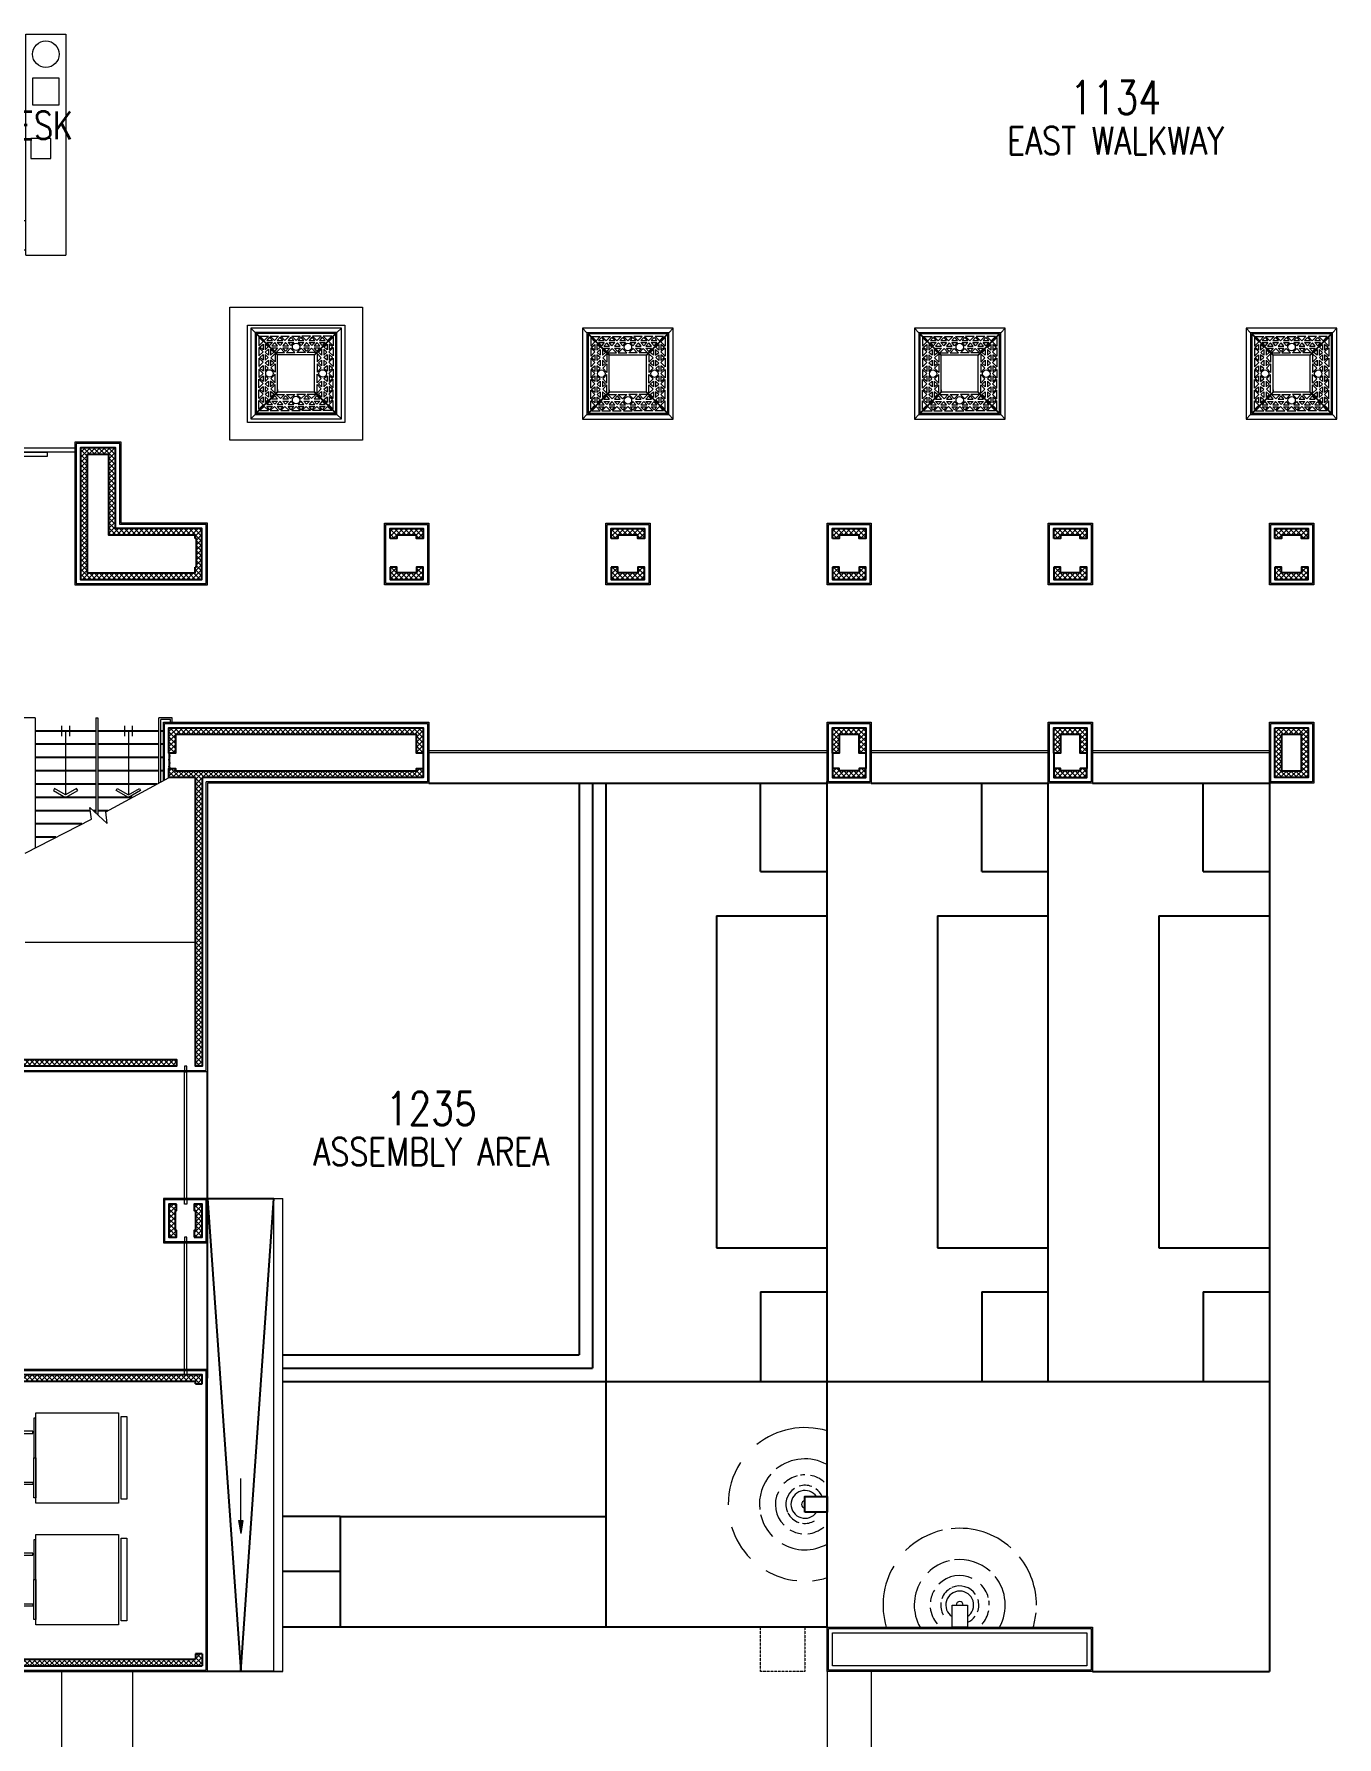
# Model space of a CAD drawing. Header units: inches. Extents: x 13084 to 220150, y 6494 to 167180.
# Drawn here: x 89693 to 119140, y 71649 to 110130 of the extents above; entities that cross this region are included whole.
import ezdxf
from ezdxf.enums import TextEntityAlignment as Align

# ---------------------------------------------------------------- set-up
doc = ezdxf.new("R2010")
doc.units = ezdxf.units.IN
doc.header["$MEASUREMENT"] = 0
doc.linetypes.add('Ground Floor$0$HIDDEN', pattern=[0.375, 0.25, -0.125])
for name, color, linetype, lineweight in [('Ground Floor$0$A-G23-M-Stairs-Concrete', 251, 'Continuous', 25), ('Ground Floor$0$A-G23-M-Stairs-Railings', 251, 'Continuous', 15), ('Ground Floor$0$A-G24-G-Roof-Slope-Line', 251, 'Continuous', 13), ('Ground Floor$0$A-G250-G-Walls-Low-Level', 8, 'Continuous', 15), ('Ground Floor$0$A-G250-M-Walls-Blockwork', 7, 'Continuous', 25), ('Ground Floor$0$A-G250-M-Walls-Concrete', 7, 'Continuous', 20), ('Ground Floor$0$A-G252-H-Internal-Walls', 251, 'Continuous', 9), ('Ground Floor$0$A-G312-M-Wall-Cladding-Panel', 7, 'Continuous', 9), ('Ground Floor$0$A-G312-M-Wall-Finish-Plaster', 7, 'Continuous', 15), ('Ground Floor$0$A-G321-M-Window', 251, 'Continuous', 9), ('Ground Floor$0$A-G322-M-Door', 251, 'Continuous', 15), ('Ground Floor$0$A-G4-M-Furniture-and-Fittings', 251, 'Continuous', 9), ('Ground Floor$0$A-G52-M-Plinth', 251, 'Continuous', 9), ('Ground Floor$0$A-G56-G-Transportation', 251, 'Continuous', 13), ('Ground Floor$0$A-G731-G-Site-Water-Features', 251, 'Continuous', 9), ('Ground Floor$0$A-Z036-G-Stair-Symbology', 251, 'Continuous', 15), ('Z-Z001-S-Room-Name-Identification-250', 7, 'Continuous', 15)]:
    doc.layers.add(name, color=color, linetype=linetype, lineweight=lineweight)
doc.styles.add('Tag-RomanS', font='romans.shx', dxfattribs={"width": 0.8})
pattern_1 = [(45, (31615.24, 164129.57), (-56.1266, 56.1266), []), (135, (31615.24, 164129.57), (-56.1266, -56.1266), [])]

# ---------------------------------------------------------------- blocks, each defined once
blk = doc.blocks.new('Ground Floor$0$d38')
at = {"layer": 'Ground Floor$0$A-G322-M-Door', "ltscale": 0.02, "elevation": 0}
for points in [[(58070, -86175), (58120, -86175), (58120, -85275), (58070, -85275)], [(57575, -85625), (58050, -85625), (58050, -85575), (57575, -85575)], [(58070, -86175), (58120, -86175), (58120, -87075), (58070, -87075)], [(57575, -86725), (58050, -86725), (58050, -86775), (57575, -86775)]]:
    blk.add_lwpolyline(points, close=True, dxfattribs=at)
blk = doc.blocks.new('Ground Floor$0$d67')
at = {"layer": 'Ground Floor$0$A-G322-M-Door'}
for points in [[(54000, -63575), (54000, -63675), (55300, -63675), (55300, -63575), (54000, -63575)], [(54625, -63675), (54625, -63775), (55925, -63775), (55925, -63675), (54625, -63675)]]:
    blk.add_lwpolyline(points, dxfattribs=at)
at = {"layer": 'Ground Floor$0$A-G322-M-Door', "elevation": 0}
for points in [[(58375, -63675), (58375, -63775), (57075, -63775), (57075, -63675), (58375, -63675)], [(59000, -63575), (59000, -63675), (57700, -63675), (57700, -63575), (59000, -63575)]]:
    blk.add_lwpolyline(points, dxfattribs=at)
blk = doc.blocks.new('Ground Floor$0$Rec Desk1')
for p, q in [((-5000, 0), (-5000, 5000)), ((-4090, 5000), (-5000, 5000)), ((-4090, 5000), (-4090, 0)), ((-1510, 4880), (-4090, 4880)), ((-1510, 4210), (-1510, 4880)), ((-910, 0), (-910, 5000)), ((-910, 5000), (0, 5000)), ((0, 5000), (0, 0)), ((-1510, 4210), (-4090, 4210)), ((-1510, 4210), (-4090, 4210)), ((-3490, 790), (-3490, 120)), ((-3490, 790), (-910, 790)), ((-3490, 790), (-910, 790)), ((-4090, 0), (-5000, 0)), ((-3490, 120), (-910, 120)), ((-910, 0), (0, 0))]:
    blk.add_line(p, q)
at = {"elevation": 0}
for points in [[(-155, 4000), (-755, 4000), (-755, 3400), (-155, 3400)], [(-4845, 1000), (-4245, 1000), (-4245, 1600), (-4845, 1600)]]:
    blk.add_lwpolyline(points, close=True, dxfattribs=at)
for points in [[(-4655, 2360), (-4205, 2360), (-4205, 2810), (-4655, 2810)], [(-345, 2640), (-795, 2640), (-795, 2190), (-345, 2190)]]:
    blk.add_lwpolyline(points, close=True)
for centre in [(-455, 4545), (-4545, 455)]:
    blk.add_circle(centre, 300)
blk = doc.blocks.new('Ground Floor$0$Roof Arrow')
at = {"layer": 'Ground Floor$0$A-G24-G-Roof-Slope-Line'}
blk.add_hatch(color=256, dxfattribs=at).paths.add_polyline_path([(-48, -42), (50, -42), (2, 256)])
for p, q in [((-48, -42), (2, 256)), ((50, -42), (2, 256)), ((-48, -42), (50, -42)), ((1, -42), (0, -989))]:
    blk.add_line(p, q, dxfattribs=at)
blk = doc.blocks.new('Ground Floor$0$Planter 1')
for p, q in [((100, 1950), (0, 2050)), ((1917, 1925), (133, 1925)), ((133, 1925), (613, 1445)), ((1437, 1445), (1917, 1925)), ((1950, 1950), (2050, 2050)), ((1925, 242), (1925, 1917)), ((605, 613), (605, 1437)), ((1437, 1445), (613, 1445)), ((605, 613), (125, 133)), ((133, 125), (613, 605)), ((605, 661), (605, 613)), ((1437, 605), (613, 605)), ((1437, 605), (1917, 125)), ((100, 100), (0, 0)), ((1917, 125), (133, 125)), ((1950, 100), (2050, 0))]:
    blk.add_line(p, q)
for points in [[(2050, 2050), (0, 2050), (0, 0), (2050, 0)], [(1950, 1950), (100, 1950), (100, 100), (1950, 100)], [(1925, 1925), (125, 1925), (125, 125), (1925, 125)], [(278, 1559), (205, 1623), (278, 1687)], [(323, 1559), (395, 1623), (323, 1687)], [(400, 1441), (327, 1505), (400, 1570)], [(491, 1772), (427, 1845), (363, 1772)], [(491, 1727), (427, 1655), (363, 1727)], [(448, 1441), (521, 1505), (448, 1570)], [(609, 1650), (545, 1723), (480, 1650)], [(609, 1602), (545, 1529), (480, 1602)], [(727, 1772), (663, 1845), (599, 1772)], [(727, 1727), (663, 1655), (599, 1727)], [(851, 1650), (787, 1723), (723, 1650)], [(851, 1602), (787, 1529), (723, 1602)], [(972, 1772), (908, 1845), (844, 1772)], [(972, 1727), (908, 1655), (844, 1727)], [(1204, 1772), (1140, 1845), (1076, 1772)], [(1204, 1727), (1140, 1655), (1076, 1727)], [(1325, 1650), (1261, 1723), (1197, 1650)], [(1325, 1602), (1261, 1529), (1197, 1602)], [(1449, 1772), (1384, 1845), (1320, 1772)], [(1449, 1727), (1384, 1655), (1320, 1727)], [(1561, 1650), (1497, 1723), (1433, 1650)], [(1561, 1602), (1497, 1529), (1433, 1602)], [(1602, 1441), (1529, 1505), (1602, 1570)], [(1682, 1772), (1617, 1845), (1553, 1772)], [(1682, 1727), (1617, 1655), (1553, 1727)], [(1650, 1441), (1723, 1505), (1650, 1570)], [(1727, 1559), (1655, 1623), (1727, 1687)], [(1772, 1559), (1845, 1623), (1772, 1687)], [(278, 1323), (205, 1387), (278, 1451)], [(278, 1078), (205, 1142), (278, 1206)], [(323, 1323), (395, 1387), (323, 1451)], [(323, 1078), (395, 1142), (323, 1206)], [(400, 1199), (327, 1263), (400, 1327)], [(448, 1199), (521, 1263), (448, 1327)], [(1602, 1199), (1529, 1263), (1602, 1327)], [(1650, 1199), (1723, 1263), (1650, 1327)], [(1727, 1323), (1655, 1387), (1727, 1451)], [(1727, 1078), (1655, 1142), (1727, 1206)], [(1772, 1323), (1845, 1387), (1772, 1451)], [(1772, 1078), (1845, 1142), (1772, 1206)], [(278, 846), (205, 910), (278, 974)], [(323, 846), (395, 910), (323, 974)], [(400, 725), (327, 789), (400, 853)], [(448, 725), (521, 789), (448, 853)], [(1602, 725), (1529, 789), (1602, 853)], [(1650, 725), (1723, 789), (1650, 853)], [(1727, 846), (1655, 910), (1727, 974)], [(1772, 846), (1845, 910), (1772, 974)], [(278, 601), (205, 666), (278, 730)], [(278, 368), (205, 433), (278, 497)], [(323, 601), (395, 666), (323, 730)], [(323, 368), (395, 433), (323, 497)], [(400, 489), (327, 553), (400, 617)], [(491, 323), (427, 395), (363, 323)], [(448, 489), (521, 553), (448, 617)], [(609, 448), (545, 521), (480, 448)], [(609, 400), (545, 327), (480, 400)], [(727, 323), (663, 395), (599, 323)], [(851, 448), (787, 521), (723, 448)], [(851, 400), (787, 327), (723, 400)], [(972, 323), (908, 395), (844, 323)], [(1204, 323), (1140, 395), (1076, 323)], [(1325, 448), (1261, 521), (1197, 448)], [(1325, 400), (1261, 327), (1197, 400)], [(1449, 323), (1384, 395), (1320, 323)], [(1561, 448), (1497, 521), (1433, 448)], [(1561, 400), (1497, 327), (1433, 400)], [(1602, 489), (1529, 553), (1602, 617)], [(1682, 323), (1617, 395), (1553, 323)], [(1650, 489), (1723, 553), (1650, 617)], [(1727, 601), (1655, 666), (1727, 730)], [(1727, 368), (1655, 433), (1727, 497)], [(1772, 601), (1845, 666), (1772, 730)], [(1772, 368), (1845, 433), (1772, 497)], [(491, 278), (427, 205), (363, 278)], [(727, 278), (663, 205), (599, 278)], [(972, 278), (908, 205), (844, 278)], [(1204, 278), (1140, 205), (1076, 278)], [(1449, 278), (1384, 205), (1320, 278)], [(1682, 278), (1617, 205), (1553, 278)], [(1832, 185), (1640, 185), (1736, 281)]]:
    blk.add_lwpolyline(points, close=True)
for points in [[(605, 1389), (605, 1437), (125, 1917)], [(185, 1842), (185, 1650), (281, 1746), (185, 1842)], [(185, 1611), (185, 1419), (281, 1515), (185, 1611)], [(208, 1865), (400, 1865), (304, 1769), (208, 1865)], [(439, 1865), (631, 1865), (535, 1769), (439, 1865)], [(574, 1499), (766, 1499), (670, 1595), (574, 1499)], [(678, 1865), (870, 1865), (774, 1769), (678, 1865)], [(998, 1499), (902, 1595), (806, 1499), (998, 1499)], [(927, 1865), (1120, 1865), (1024, 1769), (927, 1865)], [(1237, 1499), (1045, 1499), (1141, 1595), (1237, 1499)], [(1157, 1865), (1253, 1769), (1349, 1865), (1157, 1865)], [(1469, 1499), (1277, 1499), (1373, 1595), (1469, 1499)], [(1397, 1865), (1493, 1769), (1590, 1865), (1397, 1865)], [(1925, 1808), (1925, 133), (1445, 613), (1445, 1437), (1925, 1917)], [(1640, 1865), (1736, 1769), (1832, 1865), (1640, 1865)], [(1865, 1842), (1865, 1650), (1769, 1746), (1865, 1842)], [(1865, 1611), (1865, 1419), (1769, 1515), (1865, 1611)], [(185, 1372), (185, 1180), (281, 1276), (185, 1372)], [(551, 1284), (455, 1380), (551, 1476), (551, 1284)], [(551, 1052), (455, 1148), (551, 1244), (551, 1052)], [(1499, 1284), (1595, 1380), (1499, 1476), (1499, 1284)], [(1499, 1052), (1595, 1148), (1499, 1244), (1499, 1052)], [(1865, 1372), (1865, 1180), (1769, 1276), (1865, 1372)], [(185, 1123), (185, 930), (281, 1026), (185, 1123)], [(185, 893), (281, 797), (185, 701), (185, 893)], [(551, 813), (551, 1005), (455, 909), (551, 813)], [(551, 581), (551, 773), (455, 677), (551, 581)], [(1499, 813), (1499, 1005), (1595, 909), (1499, 813)], [(1499, 581), (1499, 773), (1595, 677), (1499, 581)], [(1865, 1123), (1865, 930), (1769, 1026), (1865, 1123)], [(1865, 893), (1769, 797), (1865, 701), (1865, 893)], [(185, 653), (281, 557), (185, 460), (185, 653)], [(185, 410), (281, 314), (185, 218), (185, 410)], [(574, 551), (766, 551), (670, 455), (574, 551)], [(998, 551), (902, 455), (806, 551), (998, 551)], [(1237, 551), (1045, 551), (1141, 455), (1237, 551)], [(1469, 551), (1277, 551), (1373, 455), (1469, 551)], [(1865, 653), (1769, 557), (1865, 460), (1865, 653)], [(1865, 218), (1865, 410), (1769, 314), (1865, 218)], [(208, 185), (400, 185), (304, 281), (208, 185)], [(439, 185), (631, 185), (535, 281), (439, 185)], [(678, 185), (870, 185), (774, 281), (678, 185)], [(927, 185), (1120, 185), (1024, 281), (927, 185)], [(1157, 185), (1253, 281), (1349, 185), (1157, 185)], [(1397, 185), (1493, 281), (1590, 185), (1397, 185)]]:
    blk.add_lwpolyline(points)
for centre in [(1025, 1627), (423, 1025), (1627, 1025), (1025, 423)]:
    blk.add_circle(centre, 84.3)
blk = doc.blocks.new('tag-roomname')
at = {"lineweight": 18, "ltscale": 0.01, "style": 'Tag-RomanS', "width": 0.8}
blk.add_attdef('ROOM_NO_2', text='', height=3, dxfattribs=at).set_placement((0, 1.61), align=Align.MIDDLE_CENTER)
at = {"linetype": 'ByBlock', "lineweight": 15, "ltscale": 0.01, "style": 'Tag-RomanS', "width": 0.8}
blk.add_attdef('ROOM_NAME_1', text='', height=2.5, dxfattribs=at).set_placement((0, -2.29), align=Align.MIDDLE_CENTER)
at = {"linetype": 'ByBlock', "lineweight": 15, "ltscale": 0.01, "style": 'Tag-RomanS', "width": 0.8, "flags": 1}
blk.add_attdef('AREA', text='', height=2.5, dxfattribs=at).set_placement((0, -5.74), align=Align.MIDDLE_CENTER)

msp = doc.modelspace()

# ---------------------------------------------------------------- hatches: boundary and pattern name
at = {"layer": 'Ground Floor$0$A-G252-H-Internal-Walls'}
h = msp.add_hatch(dxfattribs=at)
h.set_pattern_fill('ANSI37', color=256, scale=25, style=0)
h.set_pattern_definition([(45, (31615.246, 164129.57), (-56.1266, 56.1266), []), (135, (31615.246, 164129.57), (-56.1266, -56.1266), [])])
h.paths.add_polyline_path([(91534, 100780), (90740, 100780), (90740, 97805), (93487, 97805), (93487, 98955), (91534, 98955)])
h.paths.add_polyline_path([(91384, 98805), (93337, 98805), (93337, 98730), (93365, 98730), (93365, 98080), (93337, 98080), (93337, 97955), (90890, 97955), (90890, 100630), (91384, 100630)], flags=16)
h = msp.add_hatch(dxfattribs=at)
h.set_pattern_fill('ANSI37', color=256, scale=25, style=0)
h.set_pattern_definition([(315, (11615.24, 32629.57), (-56.1266, -56.1266), []), (225, (11615.24, 32629.57), (-56.1266, 56.1266), [])])
h.paths.add_polyline_path([(97740, 98730), (97740, 98955), (98490, 98955), (98490, 98730), (98340, 98730), (98340, 98805), (97890, 98805), (97890, 98730)])
h = msp.add_hatch(dxfattribs=at)
h.set_pattern_fill('ANSI37', color=256, scale=25, style=0)
h.set_pattern_definition([(315, (16615.24, 32629.57), (-56.1266, -56.1266), []), (225, (16615.24, 32629.57), (-56.1266, 56.1266), [])])
h.paths.add_polyline_path([(102740, 98730), (102740, 98955), (103490, 98955), (103490, 98730), (103340, 98730), (103340, 98805), (102890, 98805), (102890, 98730)])
h = msp.add_hatch(dxfattribs=at)
h.set_pattern_fill('ANSI37', color=256, scale=25, style=0)
h.set_pattern_definition([(315, (21615.24, 32629.57), (-56.1266, -56.1266), []), (225, (21615.24, 32629.57), (-56.1266, 56.1266), [])])
h.paths.add_polyline_path([(107740, 98730), (107740, 98955), (108490, 98955), (108490, 98730), (108340, 98730), (108340, 98805), (107890, 98805), (107890, 98730)])
h = msp.add_hatch(dxfattribs=at)
h.set_pattern_fill('ANSI37', color=256, scale=25, style=0)
h.set_pattern_definition([(315, (26615.24, 32629.57), (-56.1266, -56.1266), []), (225, (26615.24, 32629.57), (-56.1266, 56.1266), [])])
h.paths.add_polyline_path([(112740, 98730), (112740, 98955), (113490, 98955), (113490, 98730), (113340, 98730), (113340, 98805), (112890, 98805), (112890, 98730)])
h = msp.add_hatch(dxfattribs=at)
h.set_pattern_fill('ANSI37', color=256, scale=25, style=0)
h.set_pattern_definition([(315, (31615.24, 32629.57), (-56.1266, -56.1266), []), (225, (31615.24, 32629.57), (-56.1266, 56.1266), [])])
h.paths.add_polyline_path([(117740, 98730), (117740, 98955), (118490, 98955), (118490, 98730), (118340, 98730), (118340, 98805), (117890, 98805), (117890, 98730)])
h = msp.add_hatch(dxfattribs=at)
h.set_pattern_fill('ANSI37', color=256, scale=25, style=0)
h.set_pattern_definition([(45, (11615.24, 164129.57), (-56.1266, 56.1266), []), (135, (11615.24, 164129.57), (-56.1266, -56.1266), [])])
h.paths.add_polyline_path([(97740, 98080), (97740, 97805), (98490, 97805), (98490, 98080), (98340, 98080), (98340, 97955), (97890, 97955), (97890, 98080)])
h = msp.add_hatch(dxfattribs=at)
h.set_pattern_fill('ANSI37', color=256, scale=25, style=0)
h.set_pattern_definition([(45, (16615.24, 164129.57), (-56.1266, 56.1266), []), (135, (16615.24, 164129.57), (-56.1266, -56.1266), [])])
h.paths.add_polyline_path([(102740, 98080), (102740, 97805), (103490, 97805), (103490, 98080), (103340, 98080), (103340, 97955), (102890, 97955), (102890, 98080)])
h = msp.add_hatch(dxfattribs=at)
h.set_pattern_fill('ANSI37', color=256, scale=25, style=0)
h.set_pattern_definition([(45, (21615.24, 164129.57), (-56.1266, 56.1266), []), (135, (21615.24, 164129.57), (-56.1266, -56.1266), [])])
h.paths.add_polyline_path([(107740, 98080), (107740, 97805), (108490, 97805), (108490, 98080), (108340, 98080), (108340, 97955), (107890, 97955), (107890, 98080)])
h = msp.add_hatch(dxfattribs=at)
h.set_pattern_fill('ANSI37', color=256, scale=25, style=0)
h.set_pattern_definition([(45, (26615.24, 164129.57), (-56.1266, 56.1266), []), (135, (26615.24, 164129.57), (-56.1266, -56.1266), [])])
h.paths.add_polyline_path([(112740, 98080), (112740, 97805), (113490, 97805), (113490, 98080), (113340, 98080), (113340, 97955), (112890, 97955), (112890, 98080)])
h = msp.add_hatch(dxfattribs=at)
h.set_pattern_fill('ANSI37', color=256, scale=25, style=0)
h.set_pattern_definition([(45, (31615.24, 164129.57), (-56.1266, 56.1266), []), (135, (31615.24, 164129.57), (-56.1266, -56.1266), [])])
h.paths.add_polyline_path([(117740, 98080), (117740, 97805), (118490, 97805), (118490, 98080), (118340, 98080), (118340, 97955), (117890, 97955), (117890, 98080)])
h = msp.add_hatch(dxfattribs=at)
h.set_pattern_fill('ANSI37', color=256, scale=25, style=0)
h.set_pattern_definition(pattern_1)
h.paths.add_polyline_path([(92890, 94305), (92890, 93880), (92740, 93880), (92740, 94455), (98490, 94455), (98490, 93880), (98340, 93880), (98340, 94305)])
h = msp.add_hatch(dxfattribs=at)
h.set_pattern_fill('ANSI37', color=256, scale=25, style=0)
h.set_pattern_definition([(315, (21615.24, 28129.57), (-56.1266, -56.1266), []), (225, (21615.24, 28129.57), (-56.1266, 56.1266), [])])
h.paths.add_polyline_path([(107740, 93880), (107740, 94455), (108490, 94455), (108490, 93880), (108340, 93880), (108340, 94305), (107890, 94305), (107890, 93880)])
h = msp.add_hatch(dxfattribs=at)
h.set_pattern_fill('ANSI37', color=256, scale=25, style=0)
h.set_pattern_definition([(315, (26615.24, 28129.57), (-56.1266, -56.1266), []), (225, (26615.24, 28129.57), (-56.1266, 56.1266), [])])
h.paths.add_polyline_path([(112740, 93880), (112740, 94455), (113490, 94455), (113490, 93880), (113340, 93880), (113340, 94305), (112890, 94305), (112890, 93880)])
h = msp.add_hatch(dxfattribs=at)
h.set_pattern_fill('ANSI37', color=256, scale=25, style=0)
h.set_pattern_definition(pattern_1)
h.paths.add_polyline_path([(117740, 94455), (118490, 94455), (118490, 93330), (117740, 93330)])
h.paths.add_polyline_path([(117890, 93480), (118340, 93480), (118340, 94305), (117890, 94305)], flags=16)
h = msp.add_hatch(dxfattribs=at)
h.set_pattern_fill('AR-CONC', color=256, scale=0.5, style=0)
h.set_pattern_definition([(50, (31615.24, 164129.57), (91.092334, -7.96954), [9.525, -104.775]), (355, (31615.24, 164129.57), (-17.62141, 95.52832), [7.62, -83.82]), (100.451, (31622.83, 164128.905), (73.47125, 87.55834), [8.095, -89.045]), (46.1842, (31615.24, 164154.97), (135.53952, -21.02116), [14.2875, -157.1625]), (96.6356, (31626.53, 164153.22), (118.70212, 123.71278), [12.1425, -133.5675]), (351.184, (31615.24, 164154.97), (118.7023, 123.71256), [11.43, -125.73]), (21, (31627.94, 164148.62), (75.80744, -51.13276), [9.525, -104.775]), (326, (31627.94, 164148.62), (30.90101, 92.09398), [7.62, -83.82]), (71.4514, (31634.26, 164144.36), (106.708245, 40.96143), [8.095, -89.045]), (37.5, (31615.24, 164129.57), (1.544302, 42.27752), [0, -82.804, 0, -85.09, 0, -84.1375]), (7.5, (31615.24, 164129.57), (33.409831, 50.090287), [0, -48.514, 0, -80.899, 0, -32.0675]), (327.5, (31586.918, 164129.57), (67.795298, -2.864372), [0, -31.75, 0, -99.06, 0, -131.445]), (317.5, (31574.22, 164129.57), (74.06459, 12.713246), [0, -41.275, 0, -65.786, 0, -93.345])])
h.paths.add_polyline_path([(92765, 93880), (92740, 93880), (92740, 93630), (92765, 93630)])
h.paths.add_polyline_path([(92765, 93630), (92740, 93630), (92740, 93530), (92765, 93530)])
h = msp.add_hatch(dxfattribs=at)
h.set_pattern_fill('AR-CONC', color=256, scale=1.5, angle=90, style=0)
h.set_pattern_definition([(140, (31615.24, 164129.57), (23.90863, 273.277), [28.575, -314.325]), (85, (31615.24, 164129.57), (-286.585, -52.8642), [22.86, -251.46]), (190.451, (31617.23, 164152.34), (-262.675, 220.41375), [24.285, -267.135]), (136.1842, (31539.04, 164129.57), (63.0635, 406.6186), [42.8625, -471.4875]), (186.6356, (31544.3, 164163.45), (-371.1383, 356.1064), [36.4275, -400.7025]), (81.184, (31539.04, 164129.57), (-371.1377, 356.107), [34.29, -377.19]), (111, (31558.09, 164167.67), (153.3983, 227.4223), [28.575, -314.325]), (56, (31558.1, 164167.67), (-276.28195, 92.70304), [22.86, -251.46]), (161.4514, (31570.87, 164186.62), (-122.8843, 320.1247), [24.285, -267.135]), (127.5, (31615.24, 164129.57), (-126.83256, 4.6329), [0, -248.412, 0, -255.27, 0, -252.4125]), (97.5, (31615.24, 164129.57), (-150.27086, 100.2295), [0, -145.542, 0, -242.697, 0, -96.2025]), (57.5, (31615.24, 164044.61), (8.59312, 203.38589), [0, -95.25, 0, -297.18, 0, -394.335]), (47.5, (31615.24, 164006.5), (-38.13974, 222.19377), [0, -123.825, 0, -197.358, 0, -280.035])])
h.paths.add_polyline_path([(92765, 93880), (92740, 93880), (92740, 93630), (92765, 93630)])
h.paths.add_polyline_path([(92765, 93630), (92740, 93630), (92740, 93530), (92765, 93530)])
h = msp.add_hatch(dxfattribs=at)
h.set_pattern_fill('ANSI37', color=256, scale=25, style=0)
h.set_pattern_definition(pattern_1)
h.paths.add_polyline_path([(92890, 93480), (92890, 93530), (92740, 93530), (92740, 93330), (93340, 93330), (93340, 86805), (93490, 86805), (93490, 93330), (98490, 93330), (98490, 93530), (98340, 93530), (98340, 93480)])
h = msp.add_hatch(dxfattribs=at)
h.set_pattern_fill('ANSI37', color=256, scale=25, style=0)
h.set_pattern_definition([(45, (21615.24, 159654.565), (-56.1266, 56.1266), []), (135, (21615.24, 159654.565), (-56.1266, -56.1266), [])])
h.paths.add_polyline_path([(107740, 93530), (107740, 93330), (108490, 93330), (108490, 93530), (108340, 93530), (108340, 93480), (107890, 93480), (107890, 93530)])
h = msp.add_hatch(dxfattribs=at)
h.set_pattern_fill('ANSI37', color=256, scale=25, style=0)
h.set_pattern_definition([(45, (26615.24, 159654.55), (-56.1266, 56.1266), []), (135, (26615.24, 159654.55), (-56.1266, -56.1266), [])])
h.paths.add_polyline_path([(112740, 93530), (112740, 93330), (113490, 93330), (113490, 93530), (113340, 93530), (113340, 93480), (112890, 93480), (112890, 93530)])
h = msp.add_hatch(dxfattribs=at)
h.set_pattern_fill('ANSI37', color=256, scale=25, style=0)
h.set_pattern_definition(pattern_1)
h.paths.add_polyline_path([(92915, 86955), (88895, 86955), (88895, 86955), (88740, 86955), (88740, 86805), (92915, 86805)])
h = msp.add_hatch(dxfattribs=at)
h.set_pattern_fill('ANSI37', color=256, scale=25, style=0)
h.set_pattern_definition(pattern_1)
h.paths.add_polyline_path([(92890, 83542), (92915, 83542), (92915, 83692), (92740, 83692), (92740, 82942), (92915, 82942), (92915, 83092), (92890, 83092)])
h = msp.add_hatch(dxfattribs=at)
h.set_pattern_fill('ANSI37', color=256, scale=25, style=0)
h.set_pattern_definition(pattern_1)
h.paths.add_polyline_path([(93490, 83692), (93315, 83692), (93315, 83542), (93340, 83542), (93340, 83092), (93315, 83092), (93315, 82942), (93490, 82942)])
h = msp.add_hatch(dxfattribs=at)
h.set_pattern_fill('ANSI37', color=256, scale=25, style=0)
h.set_pattern_definition(pattern_1)
h.paths.add_polyline_path([(93490, 79830), (89326, 79830), (89326, 79680), (93340, 79680), (93340, 79630), (93490, 79630)])
h.paths.add_polyline_path([(89326, 79830), (89115, 79830), (89115, 79630), (89265, 79630), (89265, 79680), (89326, 79680)])
h = msp.add_hatch(dxfattribs=at)
h.set_pattern_fill('ANSI37', color=256, scale=25, style=0)
h.set_pattern_definition(pattern_1)
h.paths.add_polyline_path([(93490, 73530), (93340, 73530), (93340, 73405), (89265, 73405), (89265, 73530), (89115, 73530), (89115, 73255), (93490, 73255)])

# ---------------------------------------------------------------- linework, layer by layer
at = {"layer": 'Ground Floor$0$A-G23-M-Stairs-Concrete'}
for p, q in [((91093, 94380, 0), (89715, 94380, 0)), ((92515, 94380, 0), (91138, 94380, 0)), ((92615, 94380, 0), (92555, 94380, 0)), ((91093, 94080, 0), (89715, 94080, 0)), ((92515, 94080, 0), (91138, 94080, 0)), ((92615, 94080, 0), (92555, 94080, 0)), ((91093, 93780, 0), (89715, 93780, 0)), ((92515, 93780, 0), (91138, 93780, 0)), ((92615, 93780, 0), (92555, 93780, 0)), ((91093, 93480, 0), (89715, 93480, 0)), ((91093, 93180, 0), (89715, 93180, 0)), ((92515, 93480, 0), (91138, 93480, 0)), ((92470, 93180, 0), (91138, 93180, 0)), ((92615, 93480, 0), (92555, 93480, 0)), ((98615, 93205), (107615, 93205, 0)), ((102015, 93205, 0), (102015, 80280, 0)), ((102315, 93205, 0), (102315, 79980, 0)), ((102615, 93215, 0), (102615, 74130, 0)), ((106115, 91205), (106115, 93205)), ((107615, 74130, 0), (107615, 93240, 0)), ((108615, 93205), (112615, 93205)), ((111115, 91205), (111115, 93205)), ((113615, 93205), (117615, 93205)), ((116115, 91205), (116115, 93205)), ((117615, 93240, 0), (117615, 73129, 0)), ((91093, 92880, 0), (89715, 92880, 0)), ((91914, 92880, 0), (91138, 92880, 0)), ((90964, 92580, 0), (89715, 92580, 0)), ((91093, 92580, 0), (91034, 92580, 0)), ((91358, 92580, 0), (91138, 92580, 0)), ((90775, 92280, 0), (89715, 92280, 0)), ((90189, 91980, 0), (89715, 91980, 0)), ((106115, 91205), (107615, 91205)), ((111115, 91205), (112615, 91205)), ((116115, 91205), (117615, 91205)), ((105115, 90205, 0), (105115, 82705, 0)), ((105115, 90205), (107615, 90205)), ((110115, 90205, 0), (110115, 82705, 0)), ((110115, 90205), (112615, 90205)), ((115115, 90205, 0), (115115, 82705, 0)), ((115115, 90205), (117615, 90205)), ((93615, 83680, 0), (93615, 86680, 0)), ((93615, 79755, 0), (93615, 83817)), ((93615, 83817, 0), (95115, 83817, 0)), ((93615, 83817), (94365, 73130, 0)), ((94365, 73130, 0), (95115, 83817, 0)), ((105115, 82705, 0), (107615, 82705)), ((110115, 82705, 0), (112615, 82705)), ((115115, 82705, 0), (117615, 82705)), ((106115, 81705), (106115, 79680)), ((106115, 81705), (107615, 81705)), ((111115, 81705), (111115, 79680)), ((111115, 81705), (112615, 81705)), ((116115, 81705), (117615, 81705)), ((116115, 81705), (116115, 79680)), ((95315, 80280, 0), (102015, 80280, 0)), ((95315, 79980, 0), (102315, 79980, 0)), ((95315, 79680, 0), (117615, 79680, 0)), ((96615, 76630), (95315, 76630, 0)), ((96615, 76630), (102615, 76629, 0)), ((96615, 76629), (96615, 74129)), ((96615, 75390, 0), (95315, 75390, 0)), ((107615, 74130, 0), (95315, 74130, 0)), ((95115, 73130), (93615, 73130, 0)), ((113615, 73129, 0), (117615, 73129, 0))]:
    msp.add_line(p, q, dxfattribs=at)
msp.add_lwpolyline([(112615, 79680), (112615, 93215)], dxfattribs=at)
msp.add_lwpolyline([(107115, 76730), (107115, 77080), (107615, 77080), (107615, 76730)], close=True, dxfattribs=at)
at = {"layer": 'Ground Floor$0$A-G23-M-Stairs-Railings'}
for p, q in [((89715, 94680, 0), (89415, 94680, 0)), ((89715, 94680, 0), (89715, 91737, 0)), ((91093, 94680, 0), (91093, 92525, 0)), ((91093, 94680, 0), (91138, 94680, 0)), ((91138, 94680, 0), (91138, 92483, 0)), ((92815, 94680, 0), (92515, 94680, 0)), ((92515, 93204, 0), (92515, 94680, 0)), ((92815, 94580, 0), (92815, 94680, 0)), ((92555, 93225, 0), (92555, 94640, 0)), ((92775, 94640, 0), (92555, 94640, 0)), ((92775, 94580, 0), (92775, 94640, 0))]:
    msp.add_line(p, q, dxfattribs=at)
at = {"layer": 'Ground Floor$0$A-G250-G-Walls-Low-Level'}
for p, q in [((93615, 83817, 0), (95315, 83817, 0)), ((95115, 83817, 0), (95315, 83817, 0)), ((95115, 73130, 0), (95115, 83705, 0)), ((95315, 73130, 0), (95315, 83817, 0)), ((90315, 73130, 0), (90315, 65830, 0)), ((91915, 73130, 0), (91915, 65830, 0)), ((95315, 73130, 0), (93615, 73130, 0)), ((95115, 73130, 0), (95315, 73130, 0)), ((107615, 73129, 0), (107615, 64130, 0)), ((108615, 73130, 0), (108615, 64130, 0))]:
    msp.add_line(p, q, dxfattribs=at)
for points in [[(94115, 103955), (97115, 103955), (97115, 100955), (94115, 100955)], [(94515, 103555), (96715, 103555), (96715, 101355), (94515, 101355)], [(110440, 74630), (110790, 74630), (110790, 74130), (110440, 74130)]]:
    msp.add_lwpolyline(points, close=True, dxfattribs=at)
at = {"layer": 'Ground Floor$0$A-G250-M-Walls-Blockwork'}
for p, q in [((93365, 98730), (93337, 98730)), ((93365, 98080), (93365, 98730)), ((93365, 98080), (93337, 98080)), ((107740, 93880, 0), (107740, 93530, 0)), ((108490, 93880, 0), (108490, 93530, 0)), ((112740, 93880, 0), (112740, 93530)), ((113490, 93880, 0), (113490, 93530, 0)), ((93340, 79630), (93490, 79630)), ((93340, 73530), (93340, 73405)), ((93490, 73530), (93340, 73530)), ((93490, 73530), (93490, 73255)), ((89115, 73255), (93490, 73255, 0)), ((89265, 73405), (93340, 73405, 0))]:
    msp.add_line(p, q, dxfattribs=at)
at = {"layer": 'Ground Floor$0$A-G250-M-Walls-Blockwork', "ltscale": 0.02}
msp.add_line((92915, 86955, 0), (92915, 86805, 0), dxfattribs=at)
at = {"layer": 'Ground Floor$0$A-G250-M-Walls-Blockwork'}
msp.add_lwpolyline([(91534, 98955), (91534, 100780), (90740, 100780), (90740, 97805), (93487, 97805), (93487, 98955)], close=True, dxfattribs=at)
for points in [[(93337, 98730), (93337, 98805), (91384, 98805), (91384, 100630), (90890, 100630), (90890, 97955), (93337, 97955), (93337, 98080)], [(92915, 83692), (92740, 83692), (92740, 82942), (92915, 82942), (92915, 83092), (92890, 83092), (92890, 83542), (92915, 83542), (92915, 83692)], [(93315, 82942), (93490, 82942), (93490, 83692), (93315, 83692), (93315, 83542), (93340, 83542), (93340, 83092), (93315, 83092), (93315, 82942)], [(93490, 79630), (93490, 79830), (89115, 79830), (89115, 79630)], [(93340, 79630), (93340, 79680), (89265, 79680), (89265, 79630)]]:
    msp.add_lwpolyline(points, dxfattribs=at)
at = {"layer": 'Ground Floor$0$A-G250-M-Walls-Blockwork', "elevation": 0}
for points in [[(97740, 98730), (97740, 98955), (98490, 98955), (98490, 98730), (98340, 98730), (98340, 98805), (97890, 98805), (97890, 98730)], [(102740, 98730), (102740, 98955), (103490, 98955), (103490, 98730), (103340, 98730), (103340, 98805), (102890, 98805), (102890, 98730)], [(107740, 98730), (107740, 98955), (108490, 98955), (108490, 98730), (108340, 98730), (108340, 98805), (107890, 98805), (107890, 98730)], [(112740, 98730), (112740, 98955), (113490, 98955), (113490, 98730), (113340, 98730), (113340, 98805), (112890, 98805), (112890, 98730)], [(117740, 98730), (117740, 98955), (118490, 98955), (118490, 98730), (118340, 98730), (118340, 98805), (117890, 98805), (117890, 98730)], [(97740, 98080), (97740, 97805), (98490, 97805), (98490, 98080), (98340, 98080), (98340, 97955), (97890, 97955), (97890, 98080)], [(102740, 98080), (102740, 97805), (103490, 97805), (103490, 98080), (103340, 98080), (103340, 97955), (102890, 97955), (102890, 98080)], [(107740, 98080), (107740, 97805), (108490, 97805), (108490, 98080), (108340, 98080), (108340, 97955), (107890, 97955), (107890, 98080)], [(112740, 98080), (112740, 97805), (113490, 97805), (113490, 98080), (113340, 98080), (113340, 97955), (112890, 97955), (112890, 98080)], [(117740, 98080), (117740, 97805), (118490, 97805), (118490, 98080), (118340, 98080), (118340, 97955), (117890, 97955), (117890, 98080)], [(107740, 93880), (107740, 94455), (108490, 94455), (108490, 93880), (108340, 93880), (108340, 94305), (107890, 94305), (107890, 93880)], [(112740, 93880), (112740, 94455), (113490, 94455), (113490, 93880), (113340, 93880), (113340, 94305), (112890, 94305), (112890, 93880)], [(117740, 94455), (118490, 94455), (118490, 93330), (117740, 93330)], [(117890, 93480), (118340, 93480), (118340, 94305), (117890, 94305)], [(107740, 93530), (107740, 93330), (108490, 93330), (108490, 93530), (108340, 93530), (108340, 93480), (107890, 93480), (107890, 93530)], [(112740, 93530), (112740, 93330), (113490, 93330), (113490, 93530), (113340, 93530), (113340, 93480), (112890, 93480), (112890, 93530)]]:
    msp.add_lwpolyline(points, close=True, dxfattribs=at)
at = {"layer": 'Ground Floor$0$A-G250-M-Walls-Blockwork', "ltscale": 0.02}
msp.add_lwpolyline([(92890, 94305), (92890, 93880), (92740, 93880), (92740, 94455), (98490, 94455), (98490, 93880), (98340, 93880), (98340, 94305)], close=True, dxfattribs=at)
for points in [[(93340, 93330), (92740, 93330), (92740, 93530), (92890, 93530), (92890, 93480), (98340, 93480), (98340, 93530), (98490, 93530), (98490, 93330), (93490, 93330)], [(98490, 93880), (98490, 93530)], [(93490, 93330), (93490, 86805), (93340, 86805), (93340, 93330)]]:
    msp.add_lwpolyline(points, dxfattribs=at)
at = {"layer": 'Ground Floor$0$A-G250-M-Walls-Blockwork', "ltscale": 0.02, "elevation": 0}
msp.add_lwpolyline([(88740, 86955), (92915, 86955), (92915, 86805), (88740, 86805)], close=True, dxfattribs=at)
at = {"layer": 'Ground Floor$0$A-G250-M-Walls-Concrete'}
for p, q in [((107740, 74005), (113490, 74005)), ((107740, 73255), (107740, 74005)), ((113490, 74005), (113490, 73255)), ((113490, 73255), (107740, 73255))]:
    msp.add_line(p, q, dxfattribs=at)
msp.add_lwpolyline([(92765, 93880), (92740, 93880), (92740, 93530), (92765, 93530)], close=True, dxfattribs=at)
at = {"layer": 'Ground Floor$0$A-G312-M-Wall-Cladding-Panel'}
for p, q in [((92615, 94580), (98615, 94580)), ((92615, 93258), (92615, 94580)), ((92645, 94550), (98585, 94550)), ((92645, 93274), (92645, 94550)), ((98585, 94550), (98585, 93235)), ((98615, 94580), (98615, 93205)), ((93585, 86710, 0), (93585, 93235)), ((98585, 93235), (93585, 93235)), ((93615, 93205), (93615, 86680, 0)), ((98615, 93205), (93615, 93205)), ((93615, 86680, 0), (88615, 86680, 0)), ((88645, 86710, 0), (93585, 86710, 0)), ((93615, 79955, 0), (88990, 79954)), ((93585, 73160, 0), (93585, 79925, 0)), ((107615, 74130), (113615, 74130)), ((107615, 73130), (107615, 74130)), ((107645, 74100), (113585, 74100)), ((107645, 73160), (107645, 74100)), ((113585, 74100), (113585, 73160)), ((113615, 74130), (113615, 73130)), ((89020, 73160), (93585, 73160, 0)), ((113615, 73130), (107615, 73130)), ((113585, 73160), (107645, 73160))]:
    msp.add_line(p, q, dxfattribs=at)
for points in [[(91665, 99080), (91665, 100905), (90615, 100905), (90615, 97680), (93615, 97680), (93615, 99080)], [(91635, 99050), (91635, 100875), (90645, 100875), (90645, 97710), (93585, 97710), (93585, 99050)], [(97615, 99080), (98615, 99080), (98615, 97680), (97615, 97680)], [(97645, 99050), (98585, 99050), (98585, 97710), (97645, 97710)], [(102615, 99080), (103615, 99080), (103615, 97680), (102615, 97680)], [(102645, 99050), (103585, 99050), (103585, 97710), (102645, 97710)], [(107615, 99080), (108615, 99080), (108615, 97680), (107615, 97680)], [(107645, 99050), (108585, 99050), (108585, 97710), (107645, 97710)], [(112615, 99080), (113615, 99080), (113615, 97680), (112615, 97680)], [(112645, 99050), (113585, 99050), (113585, 97710), (112645, 97710)], [(117615, 99080), (118615, 99080), (118615, 97680), (117615, 97680)], [(117645, 99050), (118585, 99050), (118585, 97710), (117645, 97710)], [(107615, 94580), (108615, 94580), (108615, 93205), (107615, 93205)], [(107645, 94550), (108585, 94550), (108585, 93235), (107645, 93235)], [(112615, 94580), (113615, 94580), (113615, 93205), (112615, 93205)], [(112645, 94550), (113585, 94550), (113585, 93235), (112645, 93235)], [(117615, 94580), (118615, 94580), (118615, 93205), (117615, 93205)], [(117645, 94550), (118585, 94550), (118585, 93235), (117645, 93235)], [(92615, 82817), (93615, 82817), (93615, 83817), (92615, 83817)], [(92645, 82847), (93585, 82847), (93585, 83787), (92645, 83787)]]:
    msp.add_lwpolyline(points, close=True, dxfattribs=at)
at = {"layer": 'Ground Floor$0$A-G312-M-Wall-Cladding-Panel', "elevation": 0}
for points in [[(89190, 74605), (89190, 73954), (88990, 73954), (88990, 73130), (93615, 73130), (93615, 79955)], [(93585, 79925), (89020, 79924), (89020, 79235), (89220, 79235)]]:
    msp.add_lwpolyline(points, dxfattribs=at)
at = {"layer": 'Ground Floor$0$A-G312-M-Wall-Finish-Plaster'}
msp.add_line((89490, 89610, 0), (93340, 89610, 0), dxfattribs=at)
at = {"layer": 'Ground Floor$0$A-G321-M-Window'}
for p, q in [((98615, 93942, 0), (107615, 93942, 0)), ((108615, 93942, 0), (112615, 93942, 0)), ((113615, 93942, 0), (117615, 93942, 0)), ((98615, 93892, 0), (107615, 93892, 0)), ((108615, 93892, 0), (112615, 93892, 0)), ((113615, 93892, 0), (117615, 93892, 0)), ((93093, 83817, 0), (93093, 86680, 0)), ((93143, 83817, 0), (93143, 86680, 0)), ((93093, 79955, 0), (93093, 82817, 0)), ((93143, 79955, 0), (93143, 82817, 0))]:
    msp.add_line(p, q, dxfattribs=at)
at = {"layer": 'Ground Floor$0$A-G321-M-Window', "elevation": 0}
for points in [[(93143, 86805), (93093, 86805), (93093, 86680), (93143, 86680)], [(93093, 79955), (93143, 79955), (93143, 79830), (93093, 79830)]]:
    msp.add_lwpolyline(points, close=True, dxfattribs=at)
at = {"layer": 'Ground Floor$0$A-G321-M-Window'}
for points in [[(93093, 83817), (93143, 83817), (93143, 83692), (93093, 83692)], [(93143, 82942), (93093, 82942), (93093, 82817), (93143, 82817)]]:
    msp.add_lwpolyline(points, close=True, dxfattribs=at)
at = {"layer": 'Ground Floor$0$A-G52-M-Plinth', "linetype": 'Ground Floor$0$HIDDEN', "elevation": 0}
msp.add_lwpolyline([(106115, 74130), (107115, 74130), (107115, 73130), (106115, 73130)], close=True, dxfattribs=at)
at = {"layer": 'Ground Floor$0$A-G56-G-Transportation', "elevation": 0}
for points in [[(91598, 78975), (91598, 76934), (89735, 76934), (89735, 78975)], [(91663, 77362), (91663, 78890), (91792, 78890), (91792, 77362), (91792, 77019), (91663, 77019)], [(91598, 76225), (91598, 74184), (89735, 74184), (89735, 76225)], [(91663, 74612), (91663, 76140), (91792, 76140), (91792, 74612), (91792, 74269), (91663, 74269)]]:
    msp.add_lwpolyline(points, close=True, dxfattribs=at)
at = {"layer": 'Ground Floor$0$A-G731-G-Site-Water-Features'}
for centre, radius, start, end in [((107115, 76905, 0), 1734, 73.2424, 128.9033), ((107115, 76905, 0), 1734, 147.0848, 180.4075), ((107115, 76905, 0), 1028, 60.8816, 128.9033), ((107115, 76905, 0), 1028, 138.2776, 186.4158), ((107115, 76905, 0), 667, 104.9794, 135.1627), ((107115, 76905, 0), 667, 90, 98.4396), ((107115, 76905, 0), 667, 49.1544, 79.3377), ((107102, 76901, 0), 654, 153.8373, 225.4376), ((107123, 76901, 0), 439, 124.0643, 203.6524), ((107115, 76905, 0), 314, 33.8367, 326.1633), ((107115, 76905, 0), 431, 68.7258, 107.3565), ((107115, 76905, 0), 77.4, 90, 270), ((107115, 76905, 0), 431, 23.9372, 54.5395), ((107115, 76905, 0), 1028, 193.0089, 224.8373), ((107123, 76912, 0), 442, 207.3708, 250.3702), ((107115, 76905, 0), 1734, 197.0651, 224.8373), ((107118, 76891, 0), 654, 238.6044, 263.4823), ((107109, 76940, 0), 466, 263.7089, 299.111), ((107118, 76891, 0), 654, 275.607, 310.2047), ((110615, 74630, 0), 1734, 103.0089, 134.8373), ((110615, 74630, 0), 1734, 48.2776, 96.4158), ((107115, 76905, 0), 1028, 239.4366, 299.1182), ((110615, 74630, 0), 1734, 149.4366, 196.7554), ((110615, 74630, 0), 1028, 103.0089, 134.8373), ((110615, 74630, 0), 1028, 48.2776, 96.4158), ((110615, 74630, 0), 1734, 0, 38.9033), ((107115, 76905, 0), 1734, 239.4366, 263.8523), ((107115, 76905, 0), 1734, 275.8167, 286.7577), ((110615, 74630, 0), 1028, 149.4366, 209.1182), ((110611, 74643, 0), 654, 63.8373, 135.4376), ((110611, 74622, 0), 439, 34.0643, 113.6524), ((110615, 74630, 0), 667, 14.9794, 45.1627), ((110615, 74630, 0), 1028, 330.8816, 38.9033), ((110601, 74627, 0), 654, 148.6044, 173.4823), ((110651, 74636, 0), 466, 173.7089, 209.111), ((110623, 74622, 0), 442, 117.3708, 160.3702), ((110615, 74630, 0), 314, 303.8367, 236.1633), ((110615, 74630, 0), 77.4, 0, 180), ((110615, 74630, 0), 431, 338.7258, 17.3565), ((110615, 74630, 0), 667, 0, 8.4396), ((110601, 74627, 0), 654, 185.607, 220.2047), ((110615, 74630, 0), 431, 293.9372, 324.5395), ((110615, 74630, 0), 667, 319.1544, 349.3377), ((110615, 74630, 0), 1734, 343.2423, 354.1833)]:
    msp.add_arc(centre, radius, start, end, dxfattribs=at)
at = {"layer": 'Ground Floor$0$A-Z036-G-Stair-Symbology'}
for p, q in [((90317, 94496, 0), (90317, 94263, 0)), ((90405, 94380, 0), (90405, 92937, 0)), ((90493, 94496, 0), (90493, 94263, 0)), ((91737, 94496, 0), (91737, 94263, 0)), ((91825, 94380, 0), (91825, 92937, 0)), ((91913, 94496, 0), (91913, 94263, 0))]:
    msp.add_line(p, q, dxfattribs=at)
for points in [[(91312, 92555), (92749, 93330)], [(89490, 91622), (90988, 92389)], [(90988, 92389), (90955, 92653), (91345, 92291), (91312, 92555)]]:
    msp.add_lwpolyline(points, dxfattribs=at)
at = {"layer": 'Ground Floor$0$A-Z036-G-Stair-Symbology', "elevation": 0}
for points in [[(90680, 93037), (90656, 93080), (90405, 92937), (90155, 93080), (90130, 93037), (90405, 92880), (90680, 93037)], [(91550, 93037), (91575, 93080), (91825, 92937), (92076, 93080), (92100, 93037), (91825, 92880), (91550, 93037)]]:
    msp.add_lwpolyline(points, dxfattribs=at)

# ---------------------------------------------------------------- block references
at = {"layer": 'Ground Floor$0$A-G24-G-Roof-Slope-Line', "xscale": -1, "rotation": 179.9222860004185}
msp.add_blockref('Ground Floor$0$Roof Arrow', (94364, 76500, 0), dxfattribs=at)
at = {"layer": 'Ground Floor$0$A-G250-G-Walls-Low-Level'}
for p in [(94590, 101436), (102090, 101430), (109590, 101430), (117090, 101430)]:
    msp.add_blockref('Ground Floor$0$Planter 1', p, dxfattribs=at)
at = {"layer": 'Ground Floor$0$A-G312-M-Wall-Cladding-Panel'}
msp.add_blockref('Ground Floor$0$d67', (31615, 164355), dxfattribs=at)
at = {"layer": 'Ground Floor$0$A-G322-M-Door'}
for p in [(31615, 164130), (31615, 161380)]:
    msp.add_blockref('Ground Floor$0$d38', p, dxfattribs=at)
at = {"layer": 'Ground Floor$0$A-G4-M-Furniture-and-Fittings'}
msp.add_blockref('Ground Floor$0$Rec Desk1', (90415, 105130), dxfattribs=at)
at = {"layer": 'Z-Z001-S-Room-Name-Identification-250', "xscale": 250, "yscale": 250, "zscale": 250}
for p, values in [((87718, 108639), {'ROOM_NO_2': '1135', 'ROOM_NAME_1': 'RECEPTION DESK'}), ((114138, 108293), {'ROOM_NO_2': '1134', 'ROOM_NAME_1': 'EAST WALKWAY'}), ((98670, 85447), {'ROOM_NO_2': '1235', 'ROOM_NAME_1': 'ASSEMBLY AREA'})]:
    msp.add_blockref('tag-roomname', p, dxfattribs=at).add_auto_attribs(values)

doc.saveas('drawing.dxf')
